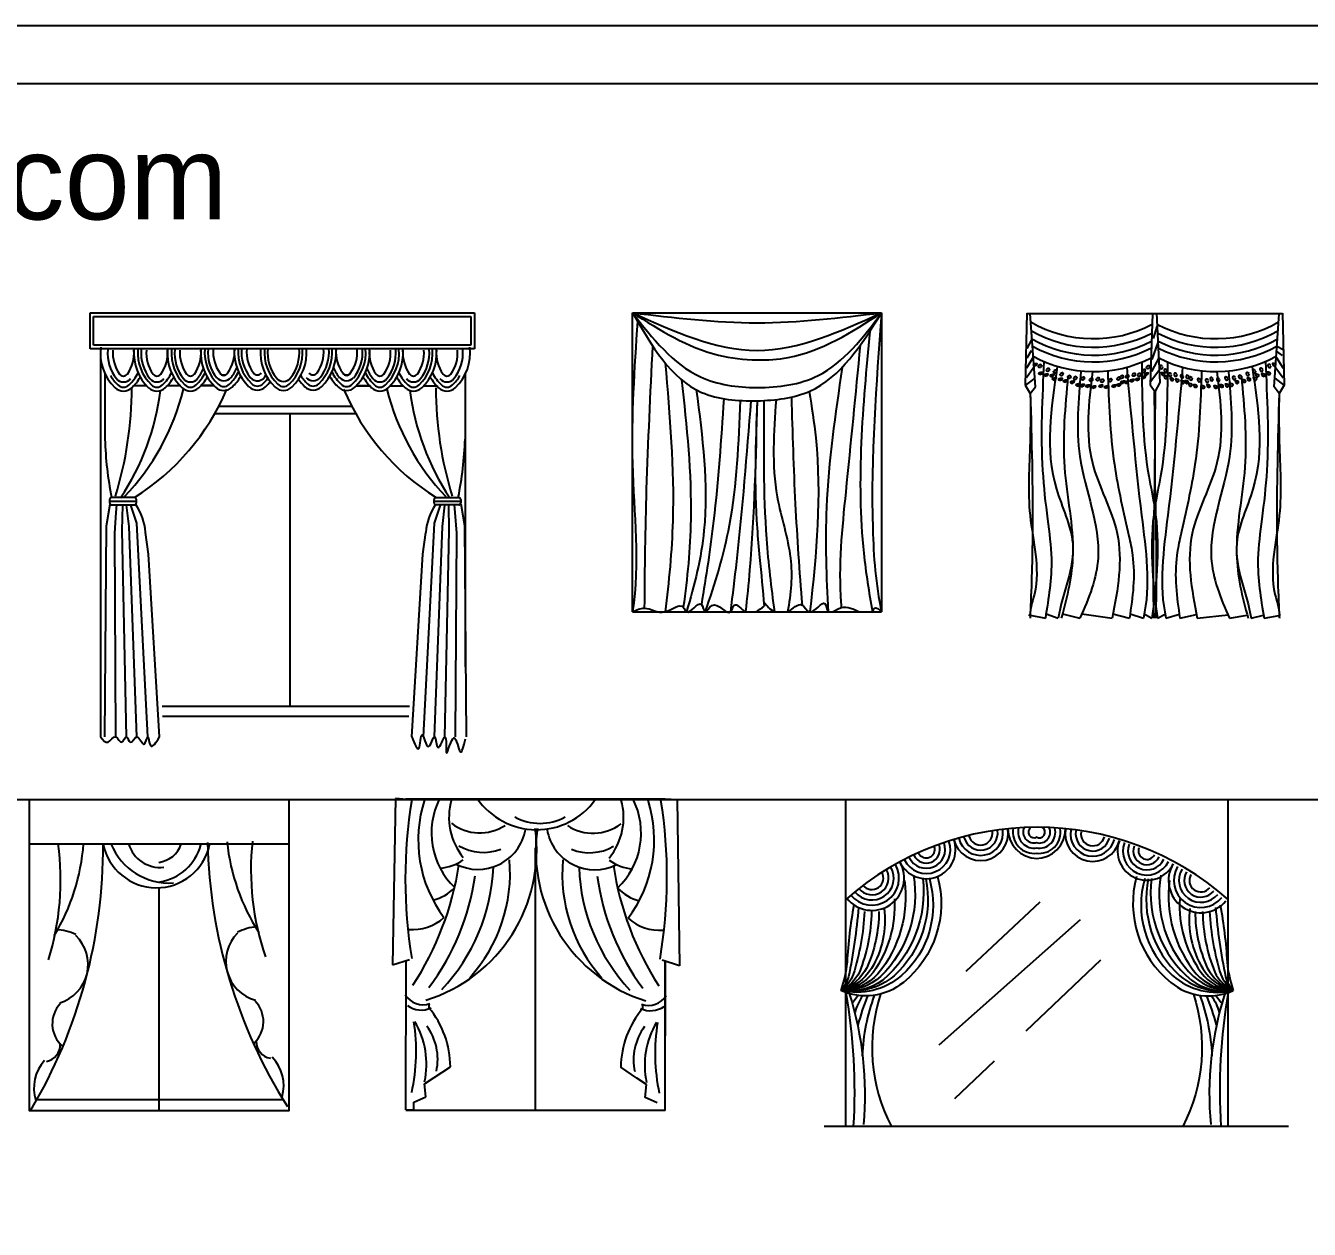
# Model space of a CAD drawing. Header units: inches. Extents: x 9.8 to 52.3, y 14.9 to 39.7.
# Drawn here: x 40.32 to 47.74, y 32.71 to 39.67 of the extents above; entities that cross this region are included whole.
import ezdxf

# ---------------------------------------------------------------- set-up
doc = ezdxf.new("R2010")
doc.units = ezdxf.units.IN
doc.header["$MEASUREMENT"] = 0
for name, color, linetype in [('02', 2, 'Continuous'), ('1', 1, 'Continuous'), ('4', 4, 'Continuous'), ('kadrbm', 4, 'Continuous')]:
    doc.layers.add(name, color=color, linetype=linetype)
doc.styles.add('bmmm', font='swissel.ttf')

# ---------------------------------------------------------------- blocks, each defined once
blk = doc.blocks.new('kadrbm')
at = {"layer": 'kadrbm', "color": 4}
blk.add_lwpolyline([(0, 0), (0, 24.7972), (21, 24.7972), (21, 0), (0, 0)], close=True, dxfattribs=at)
blk.add_lwpolyline([(20.6631, 0.3257), (20.6631, 24.4603), (0.3369, 24.4603), (0.3369, 0.3257), (20.6631, 0.3257)], dxfattribs=at)
at = {"layer": 'kadrbm', "color": 211, "true_color": 0xf674fb, "style": 'bmmm'}
blk.add_text('www.cad-libraries.blogspot.com', height=0.485134, dxfattribs=at).set_placement((0.5726, 23.6772))

msp = doc.modelspace()

# ---------------------------------------------------------------- linework, layer by layer
at = {"layer": '02'}
for p, q in [((43.8242, 38.0099), (45.2642, 38.0099)), ((43.8242, 36.2819), (43.8242, 38.0099)), ((45.2642, 38.0099), (45.2642, 36.2819)), ((46.1038, 38.0082), (46.0941, 37.5925)), ((46.1038, 38.0065), (47.5799, 38.0065)), ((46.1522, 37.5828), (46.1232, 38.0033)), ((46.8291, 38.0067), (46.8164, 37.5944)), ((46.8736, 37.6071), (46.8545, 38.0099)), ((47.5315, 37.5828), (47.5605, 38.0033)), ((47.5798, 38.0082), (47.5895, 37.5925)), ((46.8545, 37.9306), (46.8323, 37.8608)), ((46.1299, 37.8545), (46.1039, 37.8044)), ((46.8609, 37.8386), (46.8259, 37.7403)), ((46.128, 37.7907), (46.1038, 37.7472)), ((47.5432, 37.7879), (47.5781, 37.7625)), ((47.5476, 37.8174), (47.5847, 37.7976)), ((46.1392, 37.7544), (46.1002, 37.6894)), ((46.141, 37.6913), (46.1002, 37.6338)), ((46.8672, 37.753), (46.8228, 37.6705)), ((47.5426, 37.6913), (47.5835, 37.6338)), ((47.5445, 37.7544), (47.5835, 37.6894)), ((46.1484, 37.6319), (46.0946, 37.5911)), ((46.8704, 37.68), (46.8196, 37.6134)), ((47.5352, 37.6319), (47.589, 37.5911)), ((46.0941, 37.5925), (46.1232, 37.5442)), ((46.1232, 37.5442), (46.1522, 37.5828)), ((46.8164, 37.5944), (46.845, 37.5531)), ((46.845, 37.5531), (46.8736, 37.6071)), ((47.5605, 37.5442), (47.5315, 37.5828)), ((47.5895, 37.5925), (47.5605, 37.5442)), ((43.8242, 36.2819), (45.2642, 36.2819)), ((46.1132, 36.2636), (46.21, 36.2453)), ((46.2139, 36.2693), (46.2842, 36.2453)), ((46.3085, 36.2693), (46.4091, 36.2453)), ((46.4201, 36.2693), (46.5958, 36.2453)), ((46.6006, 36.2693), (46.6958, 36.2453)), ((46.6996, 36.2693), (46.7765, 36.2453)), ((46.7817, 36.2693), (46.8263, 36.2453)), ((46.8573, 36.2453), (46.9021, 36.2686)), ((46.9072, 36.2453), (46.9843, 36.2676)), ((46.9878, 36.2453), (47.0836, 36.2665)), ((47.0879, 36.2453), (47.2658, 36.2644)), ((47.2746, 36.2453), (47.3769, 36.2631)), ((47.3994, 36.2453), (47.4709, 36.262)), ((47.4736, 36.2453), (47.5614, 36.261)), ((45.0573, 35.1977), (47.2668, 35.1977)), ((45.0573, 33.3077), (45.0573, 35.1977)), ((47.2668, 33.3077), (47.2668, 35.1977)), ((45.7526, 34.2055), (46.1801, 34.6062)), ((45.5971, 33.7789), (46.4132, 34.5028)), ((46.0985, 33.8596), (46.5298, 34.2701)), ((45.6878, 33.4687), (45.917, 33.6868)), ((47.6152, 33.3077), (44.9317, 33.3077))]:
    msp.add_line(p, q, dxfattribs=at)
for centre, start, end in [((46.4891, 38.5884), 240.11884, 297.66684), ((46.4891, 38.5387), 240.44231, 297.52877), ((47.1945, 38.5884), 242.44177, 299.88116), ((47.1945, 38.5387), 242.65533, 299.55769), ((46.4891, 38.4932), 240.6313, 297.40236), ((47.1945, 38.5387), 241.02452, 241.2932), ((47.1945, 38.4932), 242.85069, 299.26223), ((46.4886, 38.4545), 241.0346, 297.33988), ((46.4891, 38.3979), 241.35235, 297.13856), ((47.195, 38.4545), 242.97133, 298.9654), ((47.1945, 38.3979), 243.0819, 298.64765)]:
    msp.add_arc(centre, 0.7281, start, end, dxfattribs=at)
for points in [[(43.8242, 38.0099), (44.5442, 37.9524), (45.2642, 38.0099)], [(43.8242, 38.0099), (44.2235, 37.55), (44.5442, 37.5015), (44.8482, 37.557), (45.2642, 38.0099)], [(43.8242, 38.0099), (44.2166, 37.6402), (44.5442, 37.5778), (44.8968, 37.6471), (45.2642, 38.0099)], [(43.8242, 38.0099), (44.3207, 37.7651), (44.5442, 37.7373), (44.7233, 37.7512), (45.2642, 38.0099)], [(43.8242, 38.0099), (44.5442, 37.7928), (45.2642, 38.0099)], [(46.1541, 37.7024), (46.1427, 37.7062), (46.1427, 37.7138), (46.1484, 37.7157), (46.156, 37.7176), (46.1579, 37.7176), (46.1617, 37.7176), (46.1598, 37.7119), (46.1579, 37.7062), (46.1503, 37.7062)], [(46.1712, 37.706), (46.1845, 37.7117), (46.1864, 37.6985), (46.1826, 37.6947), (46.1731, 37.6947), (46.1712, 37.6985), (46.1693, 37.7041)], [(46.2022, 37.7287), (46.1941, 37.0987), (46.2227, 36.8164), (46.2449, 36.588), (46.21, 36.2453)], [(46.2172, 37.6839), (46.2304, 37.6896), (46.2323, 37.6763), (46.2286, 37.6725), (46.2191, 37.6725), (46.2172, 37.6763), (46.2153, 37.682)], [(46.2583, 37.6744), (46.2716, 37.6801), (46.2735, 37.6669), (46.2697, 37.6631), (46.2602, 37.6631), (46.2583, 37.6669), (46.2564, 37.6725)], [(46.7707, 37.6776), (46.784, 37.6833), (46.7858, 37.67), (46.7821, 37.6662), (46.7726, 37.6662), (46.7707, 37.67), (46.7688, 37.6757)], [(46.796, 37.6997), (46.8093, 37.7054), (46.8112, 37.6921), (46.8074, 37.6883), (46.7979, 37.6883), (46.796, 37.6921), (46.7941, 37.6978)], [(46.8877, 37.6997), (46.8744, 37.7054), (46.8725, 37.6921), (46.8763, 37.6883), (46.8858, 37.6883), (46.8877, 37.6921), (46.8896, 37.6978)], [(46.913, 37.6776), (46.8997, 37.6833), (46.8978, 37.67), (46.9016, 37.6662), (46.9111, 37.6662), (46.913, 37.67), (46.9149, 37.6757)], [(47.4253, 37.6744), (47.4121, 37.6801), (47.4102, 37.6669), (47.414, 37.6631), (47.4234, 37.6631), (47.4253, 37.6669), (47.4272, 37.6725)], [(47.4814, 37.7287), (47.4895, 37.0987), (47.4609, 36.8164), (47.4387, 36.588), (47.4736, 36.2453)], [(47.4665, 37.6839), (47.4532, 37.6896), (47.4513, 37.6763), (47.4551, 37.6725), (47.4646, 37.6725), (47.4665, 37.6763), (47.4684, 37.682)], [(47.5124, 37.706), (47.4991, 37.7117), (47.4972, 37.6985), (47.501, 37.6947), (47.5105, 37.6947), (47.5124, 37.6985), (47.5143, 37.7041)], [(47.5295, 37.7024), (47.5409, 37.7062), (47.5409, 37.7138), (47.5352, 37.7157), (47.5277, 37.7176), (47.5258, 37.7176), (47.522, 37.7176), (47.5239, 37.7119), (47.5258, 37.7062), (47.5333, 37.7062)], [(46.1857, 37.6518), (46.1743, 37.6556), (46.1743, 37.6632), (46.18, 37.6651), (46.1876, 37.667), (46.1895, 37.667), (46.1933, 37.667), (46.1914, 37.6613), (46.1895, 37.6556), (46.1819, 37.6556)], [(46.2173, 37.6424), (46.206, 37.6461), (46.206, 37.6537), (46.2116, 37.6556), (46.2192, 37.6575), (46.2211, 37.6575), (46.2249, 37.6575), (46.223, 37.6518), (46.2211, 37.6461), (46.2135, 37.6461)], [(46.2521, 37.6392), (46.2407, 37.643), (46.2407, 37.6506), (46.2464, 37.6525), (46.254, 37.6544), (46.2559, 37.6544), (46.2597, 37.6544), (46.2578, 37.6487), (46.2559, 37.643), (46.2483, 37.643)], [(46.2648, 37.6202), (46.2534, 37.624), (46.2534, 37.6316), (46.2591, 37.6335), (46.2667, 37.6354), (46.2686, 37.6354), (46.2724, 37.6354), (46.2705, 37.6297), (46.2686, 37.624), (46.261, 37.624)], [(46.2996, 37.6171), (46.2882, 37.6209), (46.2882, 37.6284), (46.2939, 37.6303), (46.3015, 37.6322), (46.3034, 37.6322), (46.3072, 37.6322), (46.3053, 37.6265), (46.3034, 37.6209), (46.2958, 37.6209)], [(46.2962, 37.6586), (46.3095, 37.6643), (46.3114, 37.651), (46.3076, 37.6473), (46.2981, 37.6473), (46.2962, 37.651), (46.2943, 37.6567)], [(46.328, 37.6076), (46.3167, 37.6114), (46.3167, 37.619), (46.3223, 37.6209), (46.3299, 37.6228), (46.3318, 37.6228), (46.3356, 37.6228), (46.3337, 37.6171), (46.3318, 37.6114), (46.3242, 37.6114)], [(46.3405, 37.6428), (46.3538, 37.6485), (46.3557, 37.6352), (46.3519, 37.6315), (46.3424, 37.6315), (46.3405, 37.6352), (46.3386, 37.6409)], [(46.3692, 37.6013), (46.3578, 37.6051), (46.3578, 37.6126), (46.3635, 37.6145), (46.3711, 37.6164), (46.373, 37.6164), (46.3767, 37.6164), (46.3748, 37.6107), (46.373, 37.6051), (46.3654, 37.6051)], [(46.3753, 37.6365), (46.3886, 37.6422), (46.3905, 37.6289), (46.3867, 37.6251), (46.3772, 37.6251), (46.3753, 37.6289), (46.3734, 37.6346)], [(46.4196, 37.6333), (46.4329, 37.639), (46.4348, 37.6258), (46.431, 37.622), (46.4215, 37.622), (46.4196, 37.6258), (46.4177, 37.6314)], [(46.467, 37.627), (46.4803, 37.6327), (46.4822, 37.6194), (46.4784, 37.6156), (46.4689, 37.6156), (46.467, 37.6194), (46.4651, 37.6251)], [(46.505, 37.6302), (46.5183, 37.6359), (46.5202, 37.6226), (46.5164, 37.6188), (46.5069, 37.6188), (46.505, 37.6226), (46.5031, 37.6283)], [(46.5312, 37.6207), (46.5445, 37.6264), (46.5464, 37.6131), (46.5426, 37.6093), (46.5331, 37.6093), (46.5312, 37.6131), (46.5293, 37.6188)], [(46.5777, 37.6239), (46.591, 37.6296), (46.5929, 37.6163), (46.5891, 37.6125), (46.5796, 37.6125), (46.5777, 37.6163), (46.5758, 37.622)], [(46.6252, 37.6333), (46.6385, 37.639), (46.6404, 37.6258), (46.6366, 37.622), (46.6271, 37.622), (46.6252, 37.6258), (46.6233, 37.6314)], [(46.6442, 37.6428), (46.6574, 37.6485), (46.6593, 37.6352), (46.6555, 37.6315), (46.6461, 37.6315), (46.6442, 37.6352), (46.6423, 37.6409)], [(46.6601, 37.6013), (46.6488, 37.6051), (46.6488, 37.6126), (46.6544, 37.6145), (46.662, 37.6164), (46.6639, 37.6164), (46.6677, 37.6164), (46.6658, 37.6107), (46.6639, 37.6051), (46.6563, 37.6051)], [(46.6823, 37.6013), (46.6709, 37.6051), (46.6709, 37.6126), (46.6766, 37.6145), (46.6842, 37.6164), (46.6861, 37.6164), (46.6899, 37.6164), (46.688, 37.6107), (46.6861, 37.6051), (46.6785, 37.6051)], [(46.6758, 37.646), (46.6891, 37.6517), (46.691, 37.6384), (46.6872, 37.6346), (46.6777, 37.6346), (46.6758, 37.6384), (46.6739, 37.6441)], [(46.7139, 37.6107), (46.7025, 37.6145), (46.7025, 37.6221), (46.7082, 37.624), (46.7158, 37.6259), (46.7177, 37.6259), (46.7215, 37.6259), (46.7196, 37.6202), (46.7177, 37.6145), (46.7101, 37.6145)], [(46.7137, 37.6555), (46.727, 37.6612), (46.7289, 37.6479), (46.7251, 37.6441), (46.7156, 37.6441), (46.7137, 37.6479), (46.7118, 37.6536)], [(46.7455, 37.6171), (46.7342, 37.6209), (46.7342, 37.6284), (46.7398, 37.6303), (46.7474, 37.6322), (46.7493, 37.6322), (46.7531, 37.6322), (46.7512, 37.6265), (46.7493, 37.6209), (46.7417, 37.6209)], [(46.7454, 37.6555), (46.7586, 37.6612), (46.7605, 37.6479), (46.7568, 37.6441), (46.7473, 37.6441), (46.7454, 37.6479), (46.7435, 37.6536)], [(46.7803, 37.6297), (46.7689, 37.6335), (46.7689, 37.6411), (46.7746, 37.643), (46.7822, 37.6449), (46.7841, 37.6449), (46.7879, 37.6449), (46.786, 37.6392), (46.7841, 37.6335), (46.7765, 37.6335)], [(46.7961, 37.6487), (46.7848, 37.6525), (46.7848, 37.6601), (46.7905, 37.6619), (46.798, 37.6638), (46.7999, 37.6638), (46.8037, 37.6638), (46.8018, 37.6582), (46.7999, 37.6525), (46.7923, 37.6525)], [(46.8875, 37.6487), (46.8989, 37.6525), (46.8989, 37.6601), (46.8932, 37.6619), (46.8856, 37.6638), (46.8837, 37.6638), (46.8799, 37.6638), (46.8818, 37.6582), (46.8837, 37.6525), (46.8913, 37.6525)], [(46.9033, 37.6297), (46.9147, 37.6335), (46.9147, 37.6411), (46.909, 37.643), (46.9014, 37.6449), (46.8995, 37.6449), (46.8957, 37.6449), (46.8976, 37.6392), (46.8995, 37.6335), (46.9071, 37.6335)], [(46.9383, 37.6555), (46.925, 37.6612), (46.9231, 37.6479), (46.9269, 37.6441), (46.9364, 37.6441), (46.9383, 37.6479), (46.9402, 37.6536)], [(46.9381, 37.6171), (46.9495, 37.6209), (46.9495, 37.6284), (46.9438, 37.6303), (46.9362, 37.6322), (46.9343, 37.6322), (46.9305, 37.6322), (46.9324, 37.6265), (46.9343, 37.6209), (46.9419, 37.6209)], [(46.9699, 37.6555), (46.9566, 37.6612), (46.9547, 37.6479), (46.9585, 37.6441), (46.968, 37.6441), (46.9699, 37.6479), (46.9718, 37.6536)], [(46.9697, 37.6107), (46.9811, 37.6145), (46.9811, 37.6221), (46.9754, 37.624), (46.9678, 37.6259), (46.9659, 37.6259), (46.9621, 37.6259), (46.964, 37.6202), (46.9659, 37.6145), (46.9735, 37.6145)], [(47.0078, 37.646), (46.9946, 37.6517), (46.9927, 37.6384), (46.9965, 37.6346), (47.0059, 37.6346), (47.0078, 37.6384), (47.0097, 37.6441)], [(47.0013, 37.6013), (47.0127, 37.6051), (47.0127, 37.6126), (47.007, 37.6145), (46.9995, 37.6164), (46.9976, 37.6164), (46.9938, 37.6164), (46.9957, 37.6107), (46.9976, 37.6051), (47.0051, 37.6051)], [(47.0235, 37.6013), (47.0349, 37.6051), (47.0349, 37.6126), (47.0292, 37.6145), (47.0216, 37.6164), (47.0197, 37.6164), (47.0159, 37.6164), (47.0178, 37.6107), (47.0197, 37.6051), (47.0273, 37.6051)], [(47.0395, 37.6428), (47.0262, 37.6485), (47.0243, 37.6352), (47.0281, 37.6315), (47.0376, 37.6315), (47.0395, 37.6352), (47.0414, 37.6409)], [(47.0585, 37.6333), (47.0452, 37.639), (47.0433, 37.6258), (47.0471, 37.622), (47.0566, 37.622), (47.0585, 37.6258), (47.0603, 37.6314)], [(47.1059, 37.6239), (47.0926, 37.6296), (47.0907, 37.6163), (47.0945, 37.6125), (47.104, 37.6125), (47.1059, 37.6163), (47.1078, 37.622)], [(47.1524, 37.6207), (47.1391, 37.6264), (47.1372, 37.6131), (47.141, 37.6093), (47.1505, 37.6093), (47.1524, 37.6131), (47.1543, 37.6188)], [(47.1786, 37.6302), (47.1654, 37.6359), (47.1635, 37.6226), (47.1673, 37.6188), (47.1767, 37.6188), (47.1786, 37.6226), (47.1805, 37.6283)], [(47.2166, 37.627), (47.2033, 37.6327), (47.2014, 37.6194), (47.2052, 37.6156), (47.2147, 37.6156), (47.2166, 37.6194), (47.2185, 37.6251)], [(47.264, 37.6333), (47.2508, 37.639), (47.2489, 37.6258), (47.2527, 37.622), (47.2621, 37.622), (47.264, 37.6258), (47.2659, 37.6314)], [(47.3083, 37.6365), (47.295, 37.6422), (47.2931, 37.6289), (47.2969, 37.6251), (47.3064, 37.6251), (47.3083, 37.6289), (47.3102, 37.6346)], [(47.3145, 37.6013), (47.3259, 37.6051), (47.3259, 37.6126), (47.3202, 37.6145), (47.3126, 37.6164), (47.3107, 37.6164), (47.3069, 37.6164), (47.3088, 37.6107), (47.3107, 37.6051), (47.3183, 37.6051)], [(47.3431, 37.6428), (47.3298, 37.6485), (47.3279, 37.6352), (47.3317, 37.6315), (47.3412, 37.6315), (47.3431, 37.6352), (47.345, 37.6409)], [(47.3556, 37.6076), (47.367, 37.6114), (47.367, 37.619), (47.3613, 37.6209), (47.3537, 37.6228), (47.3518, 37.6228), (47.348, 37.6228), (47.3499, 37.6171), (47.3518, 37.6114), (47.3594, 37.6114)], [(47.3874, 37.6586), (47.3741, 37.6643), (47.3722, 37.651), (47.376, 37.6473), (47.3855, 37.6473), (47.3874, 37.651), (47.3893, 37.6567)], [(47.3841, 37.6171), (47.3954, 37.6209), (47.3954, 37.6284), (47.3897, 37.6303), (47.3822, 37.6322), (47.3803, 37.6322), (47.3765, 37.6322), (47.3784, 37.6265), (47.3803, 37.6209), (47.3879, 37.6209)], [(47.4188, 37.6202), (47.4302, 37.624), (47.4302, 37.6316), (47.4245, 37.6335), (47.417, 37.6354), (47.4151, 37.6354), (47.4113, 37.6354), (47.4132, 37.6297), (47.4151, 37.624), (47.4226, 37.624)], [(47.4315, 37.6392), (47.4429, 37.643), (47.4429, 37.6506), (47.4372, 37.6525), (47.4296, 37.6544), (47.4277, 37.6544), (47.4239, 37.6544), (47.4258, 37.6487), (47.4277, 37.643), (47.4353, 37.643)], [(47.4663, 37.6424), (47.4777, 37.6461), (47.4777, 37.6537), (47.472, 37.6556), (47.4644, 37.6575), (47.4625, 37.6575), (47.4587, 37.6575), (47.4606, 37.6518), (47.4625, 37.6461), (47.4701, 37.6461)], [(47.4979, 37.6518), (47.5093, 37.6556), (47.5093, 37.6632), (47.5036, 37.6651), (47.496, 37.667), (47.4941, 37.667), (47.4903, 37.667), (47.4922, 37.6613), (47.4941, 37.6556), (47.5017, 37.6556)], [(46.4008, 37.5855), (46.3894, 37.5892), (46.3894, 37.5968), (46.3951, 37.5987), (46.4027, 37.6006), (46.4046, 37.6006), (46.4084, 37.6006), (46.4065, 37.5949), (46.4046, 37.5892), (46.397, 37.5892)], [(46.4261, 37.5823), (46.4147, 37.5861), (46.4147, 37.5937), (46.4204, 37.5956), (46.428, 37.5975), (46.4299, 37.5975), (46.4337, 37.5975), (46.4318, 37.5918), (46.4299, 37.5861), (46.4223, 37.5861)], [(46.4577, 37.5791), (46.4463, 37.5829), (46.4463, 37.5905), (46.452, 37.5924), (46.4596, 37.5943), (46.4615, 37.5943), (46.4653, 37.5943), (46.4634, 37.5886), (46.4615, 37.5829), (46.4539, 37.5829)], [(46.4925, 37.5728), (46.4811, 37.5766), (46.4811, 37.5842), (46.4868, 37.5861), (46.4944, 37.588), (46.4963, 37.588), (46.5001, 37.588), (46.4982, 37.5823), (46.4963, 37.5766), (46.4887, 37.5766)], [(46.5336, 37.5791), (46.5222, 37.5829), (46.5222, 37.5905), (46.5279, 37.5924), (46.5355, 37.5943), (46.5374, 37.5943), (46.5412, 37.5943), (46.5393, 37.5886), (46.5374, 37.5829), (46.5298, 37.5829)], [(46.5653, 37.5728), (46.5539, 37.5766), (46.5539, 37.5842), (46.5596, 37.5861), (46.5672, 37.588), (46.569, 37.588), (46.5728, 37.588), (46.5709, 37.5823), (46.569, 37.5766), (46.5615, 37.5766)], [(46.6095, 37.5791), (46.5981, 37.5829), (46.5981, 37.5905), (46.6038, 37.5924), (46.6114, 37.5943), (46.6133, 37.5943), (46.6171, 37.5943), (46.6152, 37.5886), (46.6133, 37.5829), (46.6057, 37.5829)], [(46.638, 37.5855), (46.6266, 37.5892), (46.6266, 37.5968), (46.6323, 37.5987), (46.6399, 37.6006), (46.6418, 37.6006), (46.6456, 37.6006), (46.6437, 37.5949), (46.6418, 37.5892), (46.6342, 37.5892)], [(47.0456, 37.5855), (47.057, 37.5892), (47.057, 37.5968), (47.0513, 37.5987), (47.0437, 37.6006), (47.0418, 37.6006), (47.038, 37.6006), (47.0399, 37.5949), (47.0418, 37.5892), (47.0494, 37.5892)], [(47.0741, 37.5791), (47.0855, 37.5829), (47.0855, 37.5905), (47.0798, 37.5924), (47.0722, 37.5943), (47.0703, 37.5943), (47.0665, 37.5943), (47.0684, 37.5886), (47.0703, 37.5829), (47.0779, 37.5829)], [(47.1184, 37.5728), (47.1298, 37.5766), (47.1298, 37.5842), (47.1241, 37.5861), (47.1165, 37.588), (47.1146, 37.588), (47.1108, 37.588), (47.1127, 37.5823), (47.1146, 37.5766), (47.1222, 37.5766)], [(47.15, 37.5791), (47.1614, 37.5829), (47.1614, 37.5905), (47.1557, 37.5924), (47.1481, 37.5943), (47.1462, 37.5943), (47.1424, 37.5943), (47.1443, 37.5886), (47.1462, 37.5829), (47.1538, 37.5829)], [(47.1911, 37.5728), (47.2025, 37.5766), (47.2025, 37.5842), (47.1968, 37.5861), (47.1892, 37.588), (47.1873, 37.588), (47.1835, 37.588), (47.1854, 37.5823), (47.1873, 37.5766), (47.1949, 37.5766)], [(47.2259, 37.5791), (47.2373, 37.5829), (47.2373, 37.5905), (47.2316, 37.5924), (47.224, 37.5943), (47.2221, 37.5943), (47.2183, 37.5943), (47.2202, 37.5886), (47.2221, 37.5829), (47.2297, 37.5829)], [(47.2575, 37.5823), (47.2689, 37.5861), (47.2689, 37.5937), (47.2632, 37.5956), (47.2556, 37.5975), (47.2537, 37.5975), (47.25, 37.5975), (47.2518, 37.5918), (47.2537, 37.5861), (47.2613, 37.5861)], [(47.2828, 37.5855), (47.2942, 37.5892), (47.2942, 37.5968), (47.2885, 37.5987), (47.2809, 37.6006), (47.279, 37.6006), (47.2753, 37.6006), (47.2772, 37.5949), (47.279, 37.5892), (47.2866, 37.5892)], [(44.5442, 37.5015), (44.5442, 36.7662), (44.5591, 36.5964), (44.585, 36.3142)]]:
    msp.add_spline(points, degree=3, dxfattribs=at)
for points, knots in [([(45.2642, 38.0099), (45.2324, 37.5954), (45.1882, 37.0202), (45.2287, 36.4385), (45.2642, 36.2819)], [0, 0, 0, 0, 1733.015532, 2405.304331, 2405.304331, 2405.304331, 2405.304331]), ([(43.8532, 37.9602), (43.8349, 37.6871), (43.7977, 37.1295), (43.8678, 36.5616), (43.8242, 36.2819)], [0, 0, 0, 0, 1142.166277, 2331.704112, 2331.704112, 2331.704112, 2331.704112]), ([(45.1949, 37.9017), (45.1555, 37.4724), (45.1054, 36.9281), (45.1905, 36.3944), (45.2118, 36.2819)], [0, 0, 0, 0, 1780.012061, 2257.119067, 2257.119067, 2257.119067, 2257.119067]), ([(43.9402, 37.8191), (43.9264, 37.5422), (43.9011, 37.0372), (43.8943, 36.5317), (43.8925, 36.3034)], [0, 0, 0, 0, 1155.144734, 2106.456999, 2106.456999, 2106.456999, 2106.456999]), ([(45.1403, 37.8221), (45.1127, 37.5401), (45.0644, 37.0468), (45.0118, 36.5373), (45.0303, 36.316), (45.0312, 36.3059)], [0, 0, 0, 0, 1183.238732, 2070.417697, 2112.6858, 2112.6858, 2112.6858, 2112.6858]), ([(44.0134, 37.7194), (44.0396, 37.4152), (44.081, 36.9348), (44.0348, 36.457), (44.0129, 36.2819)], [0, 0, 0, 0, 1267.566186, 2001.711391, 2001.711391, 2001.711391, 2001.711391]), ([(45.0361, 37.6946), (44.9966, 37.4248), (44.9277, 36.9556), (44.9435, 36.483), (44.9551, 36.2819)], [0, 0, 0, 0, 1132.69317, 1970.082579, 1970.082579, 1970.082579, 1970.082579]), ([(46.279, 37.6981), (46.2424, 37.4587), (46.1888, 37.1082), (46.4318, 36.6443), (46.3097, 36.3914), (46.2842, 36.2453)], [0, 0, 0, 0, 883.171963, 1292.98628, 1843.394686, 1843.394686, 1843.394686, 1843.394686]), ([(46.6801, 37.6953), (46.7052, 37.4129), (46.7476, 36.9351), (46.8205, 36.4341), (46.7765, 36.2453)], [0, 0, 0, 0, 1074.706054, 1817.969634, 1817.969634, 1817.969634, 1817.969634]), ([(46.7678, 37.7252), (46.7687, 37.5037), (46.7698, 37.2198), (46.8795, 36.7344), (46.8554, 36.4591), (46.8263, 36.2453)], [0, 0, 0, 0, 826.971404, 1059.832625, 1857.647493, 1857.647493, 1857.647493, 1857.647493]), ([(46.9159, 37.7252), (46.915, 37.5037), (46.9138, 37.2198), (46.8041, 36.7344), (46.8283, 36.4591), (46.8573, 36.2453)], [0, 0, 0, 0, 826.971404, 1059.832625, 1857.647493, 1857.647493, 1857.647493, 1857.647493]), ([(47.0035, 37.6953), (46.9785, 37.4129), (46.9361, 36.9351), (46.8631, 36.4341), (46.9072, 36.2453)], [0, 0, 0, 0, 1074.706054, 1817.969634, 1817.969634, 1817.969634, 1817.969634]), ([(47.4047, 37.6981), (47.4413, 37.4587), (47.4948, 37.1082), (47.2518, 36.6443), (47.3739, 36.3914), (47.3994, 36.2453)], [0, 0, 0, 0, 883.171963, 1292.98628, 1843.394686, 1843.394686, 1843.394686, 1843.394686]), ([(44.1081, 37.6225), (44.1371, 37.353), (44.1842, 36.9136), (44.1413, 36.4768), (44.1181, 36.3082)], [0, 0, 0, 0, 1124.319017, 1832.519429, 1832.519429, 1832.519429, 1832.519429]), ([(46.3405, 37.6428), (46.3242, 37.4677), (46.2923, 37.1249), (46.4018, 36.655), (46.3378, 36.3681), (46.3016, 36.2453)], [0, 0, 0, 0, 657.466582, 1286.610243, 1760.868234, 1760.868234, 1760.868234, 1760.868234]), ([(46.4158, 37.6735), (46.4007, 37.5088), (46.3672, 37.1454), (46.5799, 36.6631), (46.4627, 36.3603), (46.4091, 36.2453)], [0, 0, 0, 0, 616.901282, 1361.191754, 1820.881792, 1820.881792, 1820.881792, 1820.881792]), ([(46.4818, 37.6698), (46.4605, 37.4909), (46.4217, 37.165), (46.6838, 36.7239), (46.6293, 36.412), (46.5958, 36.2453)], [0, 0, 0, 0, 658.071985, 1198.644187, 1813.339677, 1813.339677, 1813.339677, 1813.339677]), ([(46.5708, 37.6744), (46.5766, 37.4929), (46.587, 37.1704), (46.671, 36.8209), (46.7344, 36.5267), (46.7157, 36.3675), (46.6958, 36.2453)], [0, 0, 0, 0, 678.52819, 1205.839394, 1345.691022, 1802.704214, 1802.704214, 1802.704214, 1802.704214]), ([(47.1129, 37.6744), (47.107, 37.4929), (47.0966, 37.1704), (47.0126, 36.8209), (46.9493, 36.5267), (46.968, 36.3675), (46.9878, 36.2453)], [0, 0, 0, 0, 678.52819, 1205.839394, 1345.691022, 1802.704214, 1802.704214, 1802.704214, 1802.704214]), ([(47.2018, 37.6698), (47.2231, 37.4909), (47.2619, 37.165), (46.9998, 36.7239), (47.0543, 36.412), (47.0879, 36.2453)], [0, 0, 0, 0, 658.071985, 1198.644187, 1813.339677, 1813.339677, 1813.339677, 1813.339677]), ([(47.2678, 37.6735), (47.283, 37.5088), (47.3164, 37.1454), (47.1037, 36.6631), (47.2209, 36.3603), (47.2746, 36.2453)], [0, 0, 0, 0, 616.901282, 1361.191754, 1820.881792, 1820.881792, 1820.881792, 1820.881792]), ([(47.3431, 37.6428), (47.3594, 37.4677), (47.3913, 37.1249), (47.2818, 36.655), (47.3459, 36.3681), (47.3821, 36.2453)], [0, 0, 0, 0, 657.466582, 1286.610243, 1760.868234, 1760.868234, 1760.868234, 1760.868234]), ([(44.193, 37.5649), (44.2285, 37.2918), (44.285, 36.8561), (44.1838, 36.4372), (44.136, 36.2819)], [0, 0, 0, 0, 1130.185237, 1803.597159, 1803.597159, 1803.597159, 1803.597159]), ([(44.8457, 37.5559), (44.8596, 37.4661), (44.9253, 37.0443), (44.8884, 36.618), (44.8486, 36.2819)], [0, 0, 0, 0, 377.742111, 1775.583131, 1775.583131, 1775.583131, 1775.583131]), ([(46.1232, 37.5442), (46.1237, 37.4505), (46.1252, 37.2154), (46.0956, 36.8267), (46.1959, 36.4933), (46.1172, 36.2885), (46.1218, 36.2465)], [0, 0, 0, 0, 351.29793, 882.574211, 1450.387419, 1625.659437, 1625.659437, 1625.659437, 1625.659437]), ([(46.1232, 37.5442), (46.1305, 37.2747), (46.1418, 36.8561), (46.1301, 36.4231), (46.1221, 36.2597), (46.1214, 36.2453)], [0, 0, 0, 0, 1010.751462, 1569.848338, 1623.924117, 1623.924117, 1623.924117, 1623.924117]), ([(46.8386, 37.5531), (46.8404, 37.4334), (46.8468, 36.992), (46.8255, 36.5739), (46.8369, 36.2453)], [0, 0, 0, 0, 446.783994, 1647.39931, 1647.39931, 1647.39931, 1647.39931]), ([(46.845, 37.5531), (46.8433, 37.4334), (46.8369, 36.992), (46.8581, 36.5739), (46.8467, 36.2453)], [0, 0, 0, 0, 446.783994, 1647.39931, 1647.39931, 1647.39931, 1647.39931]), ([(47.5605, 37.5442), (47.5599, 37.4505), (47.5584, 37.2154), (47.588, 36.8267), (47.4877, 36.4933), (47.5664, 36.2885), (47.5618, 36.2465)], [0, 0, 0, 0, 351.29793, 882.574211, 1450.387419, 1625.659437, 1625.659437, 1625.659437, 1625.659437]), ([(47.5605, 37.5442), (47.5532, 37.2747), (47.5418, 36.8561), (47.5535, 36.4231), (47.5615, 36.2597), (47.5622, 36.2453)], [0, 0, 0, 0, 1010.751462, 1569.848338, 1623.924117, 1623.924117, 1623.924117, 1623.924117]), ([(44.3516, 37.5131), (44.336, 37.2776), (44.3096, 36.8795), (44.2494, 36.4855), (44.2228, 36.3249)], [0, 0, 0, 0, 982.987974, 1660.896667, 1660.896667, 1660.896667, 1660.896667]), ([(44.4457, 37.5029), (44.4368, 37.2596), (44.4214, 36.842), (44.3009, 36.4457), (44.2429, 36.2819)], [0, 0, 0, 0, 1007.683977, 1729.095796, 1729.095796, 1729.095796, 1729.095796]), ([(44.5081, 37.5011), (44.4836, 37.1911), (44.4516, 36.7839), (44.4023, 36.3785), (44.3903, 36.2819)], [0, 0, 0, 0, 1295.665463, 1701.44301, 1701.44301, 1701.44301, 1701.44301]), ([(44.5442, 37.5015), (44.5365, 37.175), (44.5268, 36.7675), (44.4863, 36.3623), (44.4776, 36.2819)], [0, 0, 0, 0, 1359.729866, 1696.890084, 1696.890084, 1696.890084, 1696.890084]), ([(44.584, 37.5029), (44.5816, 37.2359), (44.5778, 36.8271), (44.625, 36.4222), (44.6447, 36.2819)], [0, 0, 0, 0, 1110.032832, 1700.233767, 1700.233767, 1700.233767, 1700.233767]), ([(44.6539, 37.5084), (44.6406, 37.3198), (44.6189, 37.0098), (44.7592, 36.6067), (44.741, 36.3856), (44.7196, 36.2819)], [0, 0, 0, 0, 780.333515, 1282.987679, 1726.380162, 1726.380162, 1726.380162, 1726.380162]), ([(44.7424, 37.5228), (44.7484, 37.3168), (44.7601, 36.9157), (44.7888, 36.5155), (44.804, 36.3209)], [0, 0, 0, 0, 858.768531, 1671.796151, 1671.796151, 1671.796151, 1671.796151]), ([(43.8242, 36.2819), (43.8471, 36.2927), (43.909, 36.322), (44.0021, 36.2425), (44.1093, 36.3478), (44.1425, 36.2439), (44.226, 36.379), (44.239, 36.2503), (44.2957, 36.3747), (44.387, 36.2305), (44.412, 36.3537), (44.4527, 36.2962), (44.4776, 36.2819)], [0, 0, 0, 0, 99.372318, 269.315852, 419.845467, 464.035643, 598.6212, 664.609283, 740.135906, 897.383901, 959.425733, 1064.627097, 1064.627097, 1064.627097, 1064.627097]), ([(44.7196, 36.2819), (44.7514, 36.297), (44.7993, 36.357), (44.8524, 36.2372), (44.9415, 36.379), (44.9464, 36.292), (44.9551, 36.2819)], [222.600898, 222.600898, 222.600898, 222.600898, 351.723328, 434.05984, 572.543333, 643.289367, 643.289367, 643.289367, 643.289367]), ([(44.9805, 36.2819), (44.995, 36.2886), (45.0474, 36.325), (45.1036, 36.297), (45.1355, 36.2819)], [690.530233, 690.530233, 690.530233, 690.530233, 754.160498, 877.053129, 877.053129, 877.053129, 877.053129]), ([(45.2118, 36.2819), (45.2155, 36.2893), (45.2238, 36.3187), (45.2482, 36.2965), (45.2642, 36.2819)], [1007.163288, 1007.163288, 1007.163288, 1007.163288, 1040.944399, 1105.417468, 1105.417468, 1105.417468, 1105.417468])]:
    msp.add_open_spline(points, degree=3, knots=knots, dxfattribs=at)
for points in [[(44.536, 36.2819), (44.5524, 36.2895), (44.5687, 36.3018), (44.585, 36.3142)], [(44.5826, 36.3404), (44.601, 36.3171), (44.6195, 36.2938), (44.6447, 36.2819)]]:
    msp.add_open_spline(points, degree=3, dxfattribs=at)
at = {"layer": '1'}
for p, q in [((40.6895, 38.0099), (42.9116, 38.0099)), ((40.7105, 37.9889), (42.8906, 37.9889)), ((40.7105, 37.8228), (40.7105, 37.9889)), ((42.8906, 37.9889), (42.8906, 37.8228)), ((42.8906, 37.8228), (40.7105, 37.8228)), ((40.7504, 37.8018), (40.7504, 35.5588)), ((40.7753, 37.6591), (40.7753, 37.2797)), ((42.8568, 37.6591), (42.8568, 35.9635)), ((41.0177, 37.5871), (40.9415, 37.5871)), ((41.2113, 37.5871), (41.1352, 37.5871)), ((41.4037, 37.5907), (41.3275, 37.5907)), ((41.405, 37.5871), (41.3288, 37.5871)), ((42.2301, 37.5871), (42.3063, 37.5871)), ((42.2314, 37.5907), (42.3076, 37.5907)), ((42.4238, 37.5871), (42.4999, 37.5871)), ((42.6174, 37.5871), (42.6936, 37.5871)), ((41.4334, 37.4694), (42.2017, 37.4694)), ((41.4105, 37.4274), (42.2246, 37.4274)), ((41.8446, 37.4274), (41.8446, 35.7362)), ((40.946, 36.9424), (40.8144, 36.9424)), ((42.6891, 36.9424), (42.8207, 36.9424)), ((40.7854, 36.7791), (40.8063, 36.9034)), ((40.8031, 36.9311), (40.8031, 36.9113)), ((40.8031, 36.9212), (40.9573, 36.9212)), ((40.8144, 36.9), (40.946, 36.9)), ((40.8414, 36.8567), (40.8455, 36.9)), ((40.8755, 36.7509), (40.8783, 36.8976)), ((40.915, 36.775), (40.9008, 36.8976)), ((40.9599, 36.7938), (40.9253, 36.8976)), ((40.9573, 36.9113), (40.9573, 36.9311)), ((42.6778, 36.9113), (42.6778, 36.9311)), ((42.6778, 36.9212), (42.832, 36.9212)), ((42.6808, 36.7938), (42.7154, 36.8976)), ((42.8207, 36.9), (42.6891, 36.9)), ((42.7257, 36.775), (42.7399, 36.8976)), ((42.7652, 36.7509), (42.7625, 36.8976)), ((42.7993, 36.8567), (42.7952, 36.9)), ((42.832, 36.9311), (42.832, 36.9113)), ((42.8553, 36.7791), (42.8344, 36.9034)), ((40.8324, 36.7369), (40.8414, 36.8567)), ((41.0234, 35.5588), (40.9599, 36.7938)), ((42.6174, 35.5588), (42.6808, 36.7938)), ((42.8083, 36.7369), (42.7993, 36.8567)), ((40.775, 35.5588), (40.7854, 36.7791)), ((40.8384, 35.5588), (40.8324, 36.7369)), ((40.9, 35.5588), (40.8755, 36.7509)), ((40.9603, 35.5588), (40.915, 36.775)), ((41.0274, 36.6149), (41.011, 36.7409)), ((42.6133, 36.6149), (42.6297, 36.7409)), ((42.6804, 35.5588), (42.7257, 36.775)), ((42.7407, 35.5588), (42.7652, 36.7509)), ((42.8023, 35.5588), (42.8083, 36.7369)), ((42.8657, 35.5588), (42.8553, 36.7791)), ((41.0911, 35.5588), (41.0274, 36.6149)), ((42.5496, 35.5588), (42.6133, 36.6149)), ((41.1057, 35.7362), (42.535, 35.7362)), ((42.5314, 35.6767), (41.1093, 35.6767))]:
    msp.add_line(p, q, dxfattribs=at)
for centre, radius, start, end in [((41.0255, 37.7762), 0.2762, 172.61173, 226.32032), ((41.0255, 37.7762), 0.2346, 174.86899, 218.66049), ((41.0255, 37.7762), 0.2043, 174.86899, 216.01865), ((40.7401, 37.7762), 0.2043, 323.98135, 5.13101), ((41.2191, 37.7762), 0.2762, 175.64446, 226.32032), ((41.2191, 37.7762), 0.2533, 175.25036, 226.32032), ((41.2191, 37.7762), 0.2346, 174.86899, 218.66049), ((41.2191, 37.7762), 0.2043, 174.86899, 216.01865), ((40.9338, 37.7762), 0.2043, 323.98135, 5.13101), ((41.4127, 37.7762), 0.2762, 175.64446, 226.32032), ((41.4127, 37.7762), 0.2533, 175.25036, 226.32032), ((41.4127, 37.7762), 0.2346, 174.86899, 218.66049), ((41.4127, 37.7762), 0.2043, 174.86899, 216.01865), ((41.1274, 37.7762), 0.2043, 323.98135, 5.13101), ((41.6051, 37.7798), 0.2762, 175.64446, 226.32032), ((41.6051, 37.7798), 0.2533, 175.25036, 226.32032), ((41.6051, 37.7798), 0.2346, 174.86899, 218.66049), ((41.6054, 37.7825), 0.2043, 174.86899, 216.01865), ((41.3201, 37.7825), 0.2043, 323.98135, 5.13101), ((41.799, 37.7825), 0.2762, 175.64446, 226.32032), ((41.799, 37.7825), 0.2533, 175.25036, 226.32032), ((41.799, 37.7825), 0.2346, 174.86899, 218.66049), ((41.799, 37.7825), 0.2043, 174.86899, 216.01865), ((41.9502, 37.7798), 0.2762, 175.0815, 226.32032), ((41.9502, 37.7798), 0.2533, 174.63619, 226.32032), ((41.9502, 37.7798), 0.2346, 174.2052, 218.66049), ((41.6649, 37.7798), 0.2533, 313.67968, 4.74964), ((41.6649, 37.7798), 0.2346, 321.33951, 5.7948), ((41.6649, 37.7798), 0.2762, 313.67968, 4.35554), ((41.8361, 37.7825), 0.2043, 323.98135, 5.13101), ((41.8361, 37.7825), 0.2533, 313.67968, 4.74964), ((41.8361, 37.7825), 0.2346, 321.33951, 5.13101), ((41.8361, 37.7825), 0.2762, 313.67968, 4.35554), ((42.315, 37.7825), 0.2043, 174.86899, 216.01865), ((42.0297, 37.7825), 0.2043, 323.98135, 5.13101), ((42.03, 37.7798), 0.2533, 313.67968, 4.74964), ((42.03, 37.7798), 0.2346, 321.33951, 5.13101), ((42.03, 37.7798), 0.2762, 313.67968, 4.35554), ((42.5077, 37.7762), 0.2043, 174.86899, 216.01865), ((42.2224, 37.7762), 0.2043, 323.98135, 5.13101), ((42.2224, 37.7762), 0.2533, 313.67968, 4.74964), ((42.2224, 37.7762), 0.2346, 321.33951, 5.13101), ((42.2224, 37.7762), 0.2762, 313.67968, 4.35554), ((42.7013, 37.7762), 0.2043, 174.86899, 216.01865), ((42.416, 37.7762), 0.2043, 323.98135, 5.13101), ((42.416, 37.7762), 0.2533, 313.67968, 4.74964), ((42.416, 37.7762), 0.2346, 321.33951, 5.13101), ((42.416, 37.7762), 0.2762, 313.67968, 4.35554), ((42.895, 37.7762), 0.2043, 174.86899, 216.01865), ((42.6096, 37.7762), 0.2043, 323.98135, 5.13101), ((42.6096, 37.7762), 0.2346, 321.33951, 5.13101), ((42.6096, 37.7762), 0.2762, 313.67968, 7.38827), ((41.1274, 37.7762), 0.2346, 321.33951, 337.86806), ((41.3198, 37.7798), 0.2346, 321.33951, 337.86806), ((42.3153, 37.7798), 0.2346, 202.13194, 218.66049), ((42.5077, 37.7762), 0.2346, 202.13194, 218.66049), ((41.0255, 37.7762), 0.2533, 210.68913, 226.32032), ((40.8828, 37.662), 0.0518, 218.66049, 321.33951), ((40.8828, 37.6724), 0.0279, 216.01865, 323.98135), ((40.7401, 37.7762), 0.2533, 313.67968, 333.55967), ((40.7401, 37.7762), 0.2762, 313.67968, 330.11522), ((41.0764, 37.662), 0.0518, 218.66049, 321.33951), ((41.0764, 37.6724), 0.0279, 216.01865, 323.98135), ((40.9338, 37.7762), 0.2533, 313.67968, 333.55967), ((40.9338, 37.7762), 0.2762, 313.67968, 330.11522), ((41.2701, 37.662), 0.0518, 218.66049, 321.33951), ((41.2701, 37.6724), 0.0279, 216.01865, 323.98135), ((41.1274, 37.7762), 0.2533, 313.67968, 333.55967), ((41.1274, 37.7762), 0.2762, 313.67968, 330.11522), ((41.4628, 37.6683), 0.0518, 218.66049, 321.33951), ((41.4624, 37.676), 0.0279, 216.01865, 323.98135), ((41.4628, 37.6787), 0.0279, 216.01865, 323.98135), ((41.3198, 37.7798), 0.2533, 313.67968, 333.55967), ((41.3198, 37.7798), 0.2762, 313.67968, 330.11522), ((41.6564, 37.6683), 0.0518, 218.66049, 341.35837), ((41.6564, 37.6787), 0.0279, 216.01865, 323.98135), ((41.5137, 37.7825), 0.2533, 313.67968, 323.43556), ((41.5137, 37.7825), 0.2762, 313.67968, 321.85586), ((41.8076, 37.6656), 0.0518, 218.66049, 321.33951), ((42.1214, 37.7825), 0.2762, 214.61156, 226.32032), ((42.1214, 37.7825), 0.2533, 212.278, 226.32032), ((41.9787, 37.6683), 0.0518, 218.66049, 321.33951), ((41.9787, 37.6787), 0.0279, 216.01865, 323.98135), ((42.3153, 37.7798), 0.2762, 209.88478, 226.32032), ((42.3153, 37.7798), 0.2533, 206.44033, 226.32032), ((42.1723, 37.6683), 0.0518, 218.66049, 321.33951), ((42.1723, 37.6787), 0.0279, 216.01865, 323.98135), ((42.1727, 37.676), 0.0279, 216.01865, 323.98135), ((42.5077, 37.7762), 0.2762, 209.88478, 226.32032), ((42.5077, 37.7762), 0.2533, 206.44033, 226.32032), ((42.365, 37.662), 0.0518, 218.66049, 321.33951), ((42.365, 37.6724), 0.0279, 216.01865, 323.98135), ((42.7013, 37.7762), 0.2762, 209.88478, 226.32032), ((42.7013, 37.7762), 0.2533, 206.44033, 226.32032), ((42.5587, 37.662), 0.0518, 218.66049, 321.33951), ((42.5587, 37.6724), 0.0279, 216.01865, 323.98135), ((42.895, 37.7762), 0.2762, 209.88478, 226.32032), ((42.895, 37.7762), 0.2533, 206.44033, 226.32032), ((42.7523, 37.662), 0.0518, 218.66049, 321.33951), ((42.7523, 37.6724), 0.0279, 216.01865, 323.98135), ((42.6096, 37.7762), 0.2533, 313.67968, 329.31087), ((40.8828, 37.6268), 0.0696, 226.32032, 313.67968), ((38.7906, 37.5788), 2.1403, 342.92148, 359.93543), ((40.8828, 37.6268), 0.0468, 226.32032, 313.67968), ((39.6565, 37.7449), 1.4524, 326.37337, 352.75477), ((39.8738, 37.9079), 1.3981, 316.60575, 345.95255), ((40.2222, 38.1006), 1.3658, 302.00526, 337.05338), ((41.0764, 37.6268), 0.0696, 226.32032, 313.67968), ((41.0764, 37.6268), 0.0468, 226.32032, 313.67968), ((41.2701, 37.6268), 0.0696, 226.32032, 313.67968), ((41.2701, 37.6268), 0.0468, 226.32032, 313.67968), ((41.4624, 37.6304), 0.0696, 226.32032, 313.67968), ((41.4624, 37.6304), 0.0468, 226.32032, 313.67968), ((41.6564, 37.6331), 0.0696, 226.32032, 313.67968), ((41.6564, 37.6331), 0.0468, 226.32032, 313.67968), ((41.8076, 37.6304), 0.0696, 226.32032, 313.67968), ((41.8076, 37.6304), 0.0468, 226.32032, 313.67968), ((41.9787, 37.6331), 0.0696, 226.32032, 313.67968), ((41.9787, 37.6331), 0.0468, 226.32032, 313.67968), ((42.1727, 37.6304), 0.0696, 226.32032, 313.67968), ((42.1727, 37.6304), 0.0468, 226.32032, 313.67968), ((43.4129, 38.1006), 1.3658, 202.94662, 237.99474), ((42.365, 37.6268), 0.0696, 226.32032, 313.67968), ((42.365, 37.6268), 0.0468, 226.32032, 313.67968), ((43.7613, 37.9079), 1.3981, 194.04745, 223.39425), ((42.5587, 37.6268), 0.0696, 226.32032, 313.67968), ((42.5587, 37.6268), 0.0468, 226.32032, 313.67968), ((43.9786, 37.7449), 1.4524, 187.24523, 213.62663), ((44.8283, 37.5788), 2.1403, 180.06457, 197.07852), ((42.7523, 37.6268), 0.0696, 226.32032, 313.67968), ((42.7523, 37.6268), 0.0468, 226.32032, 313.67968), ((42.8965, 37.3546), 2.1225, 182.02015, 191.19786), ((40.7357, 37.3546), 2.1225, 348.80214, 357.97985), ((40.8144, 36.9311), 0.0113, 90, 180), ((40.946, 36.9311), 0.0113, 0, 90), ((42.6891, 36.9311), 0.0113, 90, 180), ((42.8207, 36.9311), 0.0113, 0, 90), ((40.8144, 36.9113), 0.0113, 180, 270), ((40.946, 36.9113), 0.0113, 270, 0), ((40.6687, 36.7103), 0.3437, 5.11679, 33.9023), ((42.972, 36.7103), 0.3437, 146.0977, 174.88321), ((42.6891, 36.9113), 0.0113, 180, 270), ((42.8207, 36.9113), 0.0113, 270, 0)]:
    msp.add_arc(centre, radius, start, end, dxfattribs=at)
for points in [[(40.7504, 35.5588), (40.7937, 35.5286), (40.8384, 35.5588), (40.8734, 35.5286), (40.9, 35.5588), (40.9225, 35.5286), (40.9603, 35.5588), (41.0022, 35.5164), (41.0234, 35.5588), (41.039, 35.5102), (41.0911, 35.5588)], [(42.5496, 35.5588), (42.5905, 35.4919), (42.6089, 35.5715), (42.6457, 35.5041), (42.6804, 35.5588), (42.7008, 35.498), (42.7407, 35.5588), (42.7499, 35.4674), (42.7928, 35.5531), (42.8296, 35.4735), (42.8603, 35.547)]]:
    msp.add_spline(points, degree=3, dxfattribs=at)
at = {"layer": '4'}
for p, q in [((40.6895, 37.8018), (40.6895, 38.0099)), ((42.9116, 38.0099), (42.9116, 37.8018)), ((42.9116, 37.8018), (40.6895, 37.8018)), ((31.6824, 35.1977), (52.0086, 35.1977)), ((42.4556, 35.2025), (42.437, 34.2416)), ((42.5176, 35.1963), (42.4556, 35.2025)), ((42.5136, 35.2005), (44.0136, 35.2005)), ((44.0136, 35.2005), (44.0821, 35.1977)), ((44.0821, 35.1977), (44.0951, 34.2368)), ((43.2683, 34.9359), (43.2683, 35.0289)), ((43.2636, 33.4005), (43.2636, 34.9173)), ((41.089, 33.3977), (41.089, 34.6815)), ((42.437, 34.2416), (42.5363, 34.2726)), ((42.5136, 33.4034), (42.5169, 34.2631)), ((44.0951, 34.2368), (43.996, 34.2683)), ((44.0136, 33.4005), (44.0136, 34.2602)), ((44.0136, 33.399), (44.0153, 34.2587)), ((42.6479, 34.0184), (42.6479, 33.9936)), ((43.8828, 34.0148), (43.8827, 33.99)), ((42.679, 33.5907), (42.772, 33.6527)), ((43.8493, 33.5873), (43.7566, 33.6498)), ((42.6231, 33.5535), (42.679, 33.5907)), ((42.6293, 33.4791), (42.6231, 33.5535)), ((43.9049, 33.5497), (43.8493, 33.5873)), ((43.8983, 33.4754), (43.9049, 33.5497)), ((40.3815, 33.4636), (41.8036, 33.4636)), ((42.5611, 33.4481), (42.6293, 33.4791)), ((43.9664, 33.444), (43.8983, 33.4754)), ((42.5136, 33.4034), (42.5611, 33.4047)), ((44.0136, 33.4005), (42.5136, 33.4005)), ((42.5611, 33.4047), (42.5611, 33.4481))]:
    msp.add_line(p, q, dxfattribs=at)
for points in [[(40.339, 35.1977), (41.839, 35.1977)], [(41.839, 35.1977), (41.839, 33.3977), (40.339, 33.3977), (40.339, 35.1977)], [(41.839, 34.9397), (40.339, 34.9397)], [(45.1282, 34.0645), (45.0977, 34.0234)], [(47.1958, 34.0645), (47.2263, 34.0234)]]:
    msp.add_lwpolyline(points, dxfattribs=at)
for points in [[(45.4476, 34.7603, -0.245329), (45.2583, 34.1738, -0.194614), (45.0281, 34.0936, -3.519137)], [(45.587, 34.7525, -0.299079), (45.3895, 34.1404, -0.290078), (45.0281, 34.0936, 0.542119)], [(45.5014, 34.7409, -0.25337), (45.2704, 34.1537, -0.197798), (45.0281, 34.0936, -3.13174)], [(45.5397, 34.7405, -0.287348), (45.3788, 34.1792, -0.241566), (45.0281, 34.0936, -22.627828)], [(45.5195, 34.7396, -0.263131), (45.3359, 34.1778, -0.217404), (45.0281, 34.0936, -3.522157)], [(45.396, 34.7294, -0.208387), (45.2423, 34.1898, -0.209756), (45.0281, 34.0936, -1.834706)], [(46.7371, 34.7525, 0.299079), (46.9346, 34.1404, 0.290078), (47.2959, 34.0936, -0.542119)], [(46.7844, 34.7405, 0.287348), (46.9453, 34.1792, 0.241566), (47.2959, 34.0936, 22.627828)], [(46.8046, 34.7396, 0.263131), (46.9881, 34.1778, 0.217404), (47.2959, 34.0936, 3.522157)], [(46.8227, 34.7409, 0.25337), (47.0537, 34.1537, 0.197798), (47.2959, 34.0936, 3.13174)], [(46.8765, 34.7603, 0.245329), (47.0658, 34.1738, 0.194614), (47.2959, 34.0936, 3.519137)], [(46.9281, 34.7294, 0.208387), (47.0818, 34.1898, 0.209756), (47.2959, 34.0936, 1.834706)], [(45.3375, 34.623, -0.172522), (45.2142, 34.1979, -0.206832), (45.0281, 34.0936, -2.034698)], [(45.104, 34.588, 0.035284), (45.0643, 34.2567, -0.05424), (45.0281, 34.0936, -0.643497)], [(45.1302, 34.5733, -0.03196), (45.0723, 34.1725, -0.12799), (45.0281, 34.0936, -0.133919)], [(45.279, 34.568, -0.169432), (45.2048, 34.2206, -0.206282), (45.0281, 34.0936, -2.315092)], [(46.9866, 34.623, 0.172522), (47.1099, 34.1979, 0.206832), (47.2959, 34.0936, 2.034698)], [(47.0451, 34.568, 0.169432), (47.1193, 34.2206, 0.206282), (47.2959, 34.0936, 2.315092)], [(47.1939, 34.5733, 0.03196), (47.2518, 34.1725, 0.12799), (47.2959, 34.0936, 0.133919)], [(47.2201, 34.588, -0.035284), (47.2598, 34.2567, 0.05424), (47.2959, 34.0936, 0.643497)], [(45.248, 34.549, -0.106667), (45.178, 34.2246, -0.193243), (45.0281, 34.0936, -1.428315)], [(45.1653, 34.549, -0.060659), (45.1004, 34.1858, -0.144096), (45.0281, 34.0936, -2.508145)], [(45.2053, 34.549, -0.090801), (45.1352, 34.1992, -0.177752), (45.0281, 34.0936, -2.197305)], [(47.0761, 34.549, 0.106667), (47.1461, 34.2246, 0.193243), (47.2959, 34.0936, 1.428315)], [(47.1188, 34.549, 0.090801), (47.1889, 34.1992, 0.177752), (47.2959, 34.0936, 2.197305)], [(47.1588, 34.549, 0.060659), (47.2237, 34.1858, 0.144096), (47.2959, 34.0936, 2.508145)], [(45.0573, 34.0816, -0.058901), (45.1, 33.3082, -0.068221)], [(45.0771, 34.0752, -0.100026), (45.1585, 33.3185, -132.337092)], [(45.1541, 34.0622, 0.099483), (45.1105, 33.9665, 1.65758)], [(45.1823, 34.0619, 0.02649), (45.127, 33.8959, -72.068993)], [(45.2211, 34.0653, 0.074607), (45.1516, 33.7167, -1.170841)], [(45.2584, 34.0729, 0.202709), (45.3202, 33.3082, 13.199957)], [(47.0656, 34.0729, -0.202709), (47.0039, 33.3082, -13.199957)], [(47.103, 34.0653, -0.074607), (47.1725, 33.7167, 1.170841)], [(47.1418, 34.0619, -0.02649), (47.1971, 33.8959, 72.068993)], [(47.2469, 34.0752, 0.100026), (47.1656, 33.3185, 132.337092)], [(47.17, 34.0622, -0.099483), (47.2136, 33.9665, -1.65758)], [(47.2668, 34.0816, 0.058901), (47.224, 33.3082, 0.068221)]]:
    msp.add_lwpolyline(points, format="xyb", dxfattribs=at)
for centre, radius, start, end in [((45.3438, 34.7375), 2.8325, 170.67963, 189.32037), ((43.3378, 34.9632), 0.7517, 161.9392, 216.66198), ((43.101, 35.0039), 0.4386, 153.07809, 226.08534), ((43.1341, 35.0945), 0.3702, 164.04116, 219.00441), ((43.2705, 35.4404), 0.4178, 214.71437, 324.24474), ((43.403, 35.0937), 0.3702, 320.66067, 15.62392), ((43.4355, 35.0029), 0.4386, 313.57974, 26.58698), ((43.1985, 34.9636), 0.7517, 323.00309, 17.72587), ((41.1912, 34.7497), 2.8325, 350.34471, 8.98544), ((43.2901, 35.3579), 0.2988, 240.79419, 299.20581), ((42.3626, 34.905), 0.908, 287.08167, 7.84189), ((42.9421, 35.2725), 0.2684, 232.38392, 303.03849), ((42.9309, 35.0734), 0.28, 242.82055, 349.56602), ((44.1734, 34.8997), 0.908, 171.82318, 252.5834), ((43.606, 35.0714), 0.28, 190.09905, 296.84452), ((43.596, 35.2706), 0.2684, 236.62659, 307.28116), ((46.162, 33.3673), 1.6695, 48.56562, 131.43438), ((45.836, 35.0034), 0.1592, 193.54617, 8.99388), ((45.836, 35.0034), 0.1292, 193.54617, 8.99388), ((45.836, 35.0034), 0.0992, 193.54617, 8.99388), ((45.836, 35.0034), 0.0692, 193.54617, 8.99388), ((46.1646, 35.0282), 0.1714, 179.9701, 269.13284), ((46.145, 35.0088), 0.1229, 169.54652, 277.98913), ((46.145, 35.0088), 0.0929, 164.64893, 280.594), ((46.145, 35.0088), 0.0629, 155.23355, 285.75232), ((46.145, 35.0088), 0.0329, 122.91678, 301.24728), ((46.156, 35.0282), 0.1714, 270.05854, 359.22128), ((46.1754, 35.0086), 0.1229, 261.20225, 9.64486), ((46.1754, 35.0086), 0.0929, 258.59738, 14.54245), ((46.1754, 35.0086), 0.0629, 253.43905, 23.95783), ((46.1754, 35.0086), 0.0329, 237.9441, 56.2746), ((46.4843, 34.9988), 0.1592, 170.1975, 345.64521), ((46.4843, 34.9988), 0.1292, 170.1975, 345.64521), ((46.4843, 34.9988), 0.0992, 170.1975, 345.64521), ((37.7738, 34.9261), 2.9915, 329.36092, 0.28343), ((38.9611, 34.7329), 1.5586, 342.71703, 7.66836), ((39.4496, 35.033), 1.2064, 328.95297, 355.61971), ((41.0734, 35.0011), 0.314, 191.05676, 347.89281), ((41.1469, 35.0777), 0.3632, 202.12789, 273.90237), ((41.0956, 34.9963), 0.1918, 196.80011, 275.86189), ((41.0661, 34.9912), 0.1588, 277.52961, 341.54489), ((44.3591, 35.0205), 2.9915, 181.35864, 212.28114), ((42.6809, 35.0794), 1.2064, 186.02235, 212.68909), ((43.1778, 34.7934), 1.5586, 173.9737, 198.92504), ((45.5222, 34.9087), 0.1691, 205.26111, 19.82758), ((45.5222, 34.9087), 0.1391, 205.26111, 19.82758), ((45.5222, 34.9087), 0.1091, 205.26111, 19.82758), ((46.4843, 34.9988), 0.0692, 170.1975, 345.64521), ((46.7967, 34.8997), 0.1691, 159.36379, 333.93026), ((46.7967, 34.8997), 0.1391, 159.36379, 333.93026), ((46.7967, 34.8997), 0.1091, 159.36379, 333.93026), ((41.0472, 35.0094), 0.2919, 278.93795, 345.29179), ((42.9612, 35.1626), 0.2715, 239.05983, 292.14974), ((43.5762, 35.1608), 0.2715, 247.51533, 300.60524), ((45.5222, 34.9087), 0.0791, 205.26111, 19.82758), ((45.5222, 34.9087), 0.0491, 205.26111, 19.82758), ((46.7967, 34.8997), 0.0791, 159.36379, 333.93026), ((46.7967, 34.8997), 0.0491, 159.36379, 333.93026), ((41.0787, 35.0894), 1.7639, 326.80987, 351.15312), ((42.6945, 35.0571), 0.2576, 274.04239, 306.15523), ((41.9211, 34.8528), 1.1001, 316.75162, 357.54838), ((42.2199, 34.7703), 0.8968, 317.74517, 5.04509), ((44.3153, 34.7641), 0.8968, 174.61998, 221.9199), ((44.6146, 34.8449), 1.1001, 182.11669, 222.91345), ((43.8424, 35.0538), 0.2576, 233.50985, 265.62269), ((45.4583, 35.0766), 1.7639, 188.51195, 212.85521), ((45.2078, 34.7431), 0.1866, 218.6596, 30.06758), ((45.2078, 34.7431), 0.1566, 218.6596, 30.06758), ((45.2078, 34.7431), 0.1266, 218.6596, 30.06758), ((45.2078, 34.7431), 0.0966, 218.6596, 30.06758), ((47.1088, 34.7296), 0.1866, 149.12379, 320.53178), ((47.1088, 34.7296), 0.1566, 149.12379, 320.53178), ((47.1088, 34.7296), 0.1266, 149.12379, 320.53178), ((41.5338, 34.95), 1.3944, 323.032, 352.00932), ((45.0024, 34.9398), 1.3944, 187.65575, 216.63307), ((45.2078, 34.7431), 0.0666, 218.6596, 30.06758), ((47.1088, 34.7296), 0.0966, 149.12379, 320.53178), ((47.1088, 34.7296), 0.0666, 149.12379, 320.53178), ((42.5956, 34.889), 0.2845, 285.50693, 315.02452), ((43.9403, 34.8851), 0.2845, 224.64055, 254.15814), ((42.5523, 34.7207), 0.2754, 265.35819, 311.48431), ((43.9825, 34.7165), 0.2754, 228.18077, 274.30689), ((40.4789, 34.1426), 0.3025, 64.88844, 87.06052), ((41.7068, 34.2616), 0.2319, 135.45493, 254.66224), ((41.6775, 34.1598), 0.3025, 94.58155, 116.75362), ((40.4467, 34.2436), 0.2319, 286.97982, 46.18713), ((42.6138, 34.1325), 0.121, 212.19755, 289.47273), ((43.9176, 34.1287), 0.121, 250.19234, 327.46753), ((40.6418, 33.9005), 0.1702, 137.17911, 228.15116), ((41.5216, 33.9131), 0.1702, 313.49091, 44.46295), ((42.6023, 34.1123), 0.1321, 233.56904, 296.05037), ((42.2305, 33.6487), 0.5415, 0.42495, 39.57057), ((44.2981, 33.6426), 0.5415, 140.0945, 179.24012), ((43.929, 34.1085), 0.1321, 243.61471, 306.09604), ((41.4511, 33.7419), 1.1231, 347.76315, 8.76268), ((42.1468, 33.6673), 0.487, 347.97487, 30.29979), ((44.3819, 33.6608), 0.487, 149.36529, 191.6902), ((45.0781, 33.7313), 1.1231, 170.90239, 191.90193), ((42.3744, 33.6961), 0.3242, 347.85927, 36.34901), ((44.1545, 33.6909), 0.3242, 143.31607, 191.8058), ((40.4195, 33.7793), 0.0976, 280.89438, 3.31143), ((41.7473, 33.7984), 0.0976, 178.33063, 260.74768), ((40.6049, 33.5288), 0.2397, 138.02877, 197.19061), ((41.5691, 33.5426), 0.2397, 344.45145, 43.61329)]:
    msp.add_arc(centre, radius, start, end, dxfattribs=at)

# ---------------------------------------------------------------- block references
at = {"layer": 'kadrbm'}
msp.add_blockref('kadrbm', (31.3455, 14.8721), dxfattribs=at)

doc.saveas('drawing.dxf')
